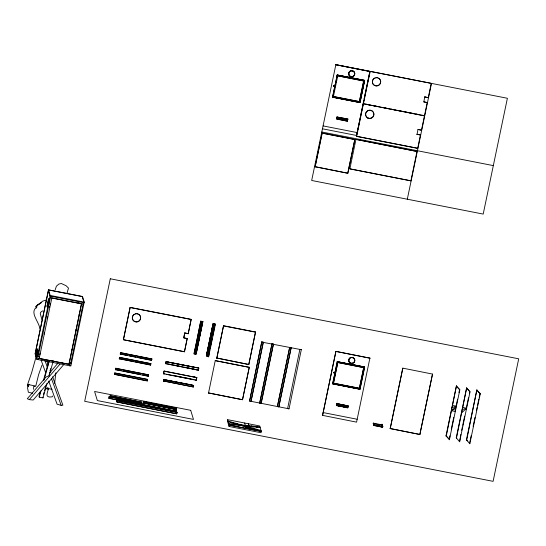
<?xml version="1.0" encoding="UTF-8"?>
<svg xmlns="http://www.w3.org/2000/svg" width="546" height="546" viewBox="0 0 546 546"><rect width="100%" height="100%" fill="white"/><g stroke="black" fill="none" stroke-linecap="round" stroke-linejoin="round"><path stroke-width="0.82" d="M37.305 352.682C37.851 346.901 35.661 356.074 37.462 350.32M36.923 351.003L37.032 350.757M37.162 350.668L37.067 351.221M36.985 350.914L36.896 352.423L37.142 350.819M36.992 352.423L36.835 351.822L37.401 351.378M33.586 389.284L33.661 387.216M36.889 353.153L37.169 350.566M36.254 356.32L36.07 356.634L35.824 355.685M37.592 349.727L37.346 348.778L37.128 349.208M37.101 351.01L37.053 351.351M36.794 352.068L36.937 351.433M47.761 305.917L47.734 306.886M37.531 349.809L37.449 350.027M37.114 351.556L36.985 352.211L37.046 350.539M54.648 383.306L55.856 372.788M35.886 355.603L35.859 355.364M37.264 350.689L36.855 353.897M36.821 352.177L37.087 351.733M37.237 351.18L37.251 351.713M37.367 351.447L37.292 350.853L36.336 355.78M37.476 349.904L37.517 350.327M37.34 351.18L37.237 351.808M35.995 355.501L35.954 354.777M36.104 354.709L36.855 354.525M37.108 351.679L37.019 352.102M49.604 306.504L49.536 307.029M446.212 436.39L456.442 385.865L446.021 435.756L449.406 439.742L459.828 389.844L456.442 385.865M456.422 438.39L466.653 387.865L456.231 437.762L459.616 441.741L470.038 391.851L466.653 387.865M47.857 305.139L47.993 304.197M50.027 304.047L50.089 303.672M36.916 352.088L36.91 351.665M38.084 350.812L37.326 350.621L36.773 353.938M35.954 355.091L37.08 349.631M37.155 349.85L36.091 354.804L36.364 355.651L37.442 350.471M47.98 304.272L48.389 302.095M37.053 353.05L37.148 349.815L37.374 350.573M37.462 350.634L37.312 351.085M37.244 351.515L37.292 351.133M48.655 302.539L48.526 302.941L48.86 301.522M82.139 310.067L82.35 308.995M37.114 349.481L35.988 354.62L37.067 355.009M48.485 289.837L35.128 353.808L36.821 359.343L70.857 366.018L84.207 302.115L82.521 296.512L48.485 289.837L50.171 295.447L36.821 359.343M35.162 353.924L48.526 289.953L82.555 296.628L82.419 297.297M37.06 351.058L37.176 350.491L37.278 350.887M48.137 303.242L48.655 300.778M38.097 356.654L50.71 296.253M37.845 359.548L38.111 358.265L70.1 364.537L69.833 365.813M39.762 354.914L40.111 353.255M44.103 334.145L44.451 332.487M47.4 318.359L47.748 316.7M39.203 358.476L51.85 297.945M71.485 351.617L71.833 349.959M75.826 330.849L76.174 329.19M79.122 315.062L79.47 313.404M81.293 304.682L81.566 303.364L69.014 364.318M39.285 358.429L68.96 364.243L81.552 303.644M70.768 363.056L83.388 302.655M109.091 396.724L141.837 403.371L109.091 396.724L108.872 398.382L117.035 399.979M108.872 398.382L109.166 396.962M114.517 374.338L114.81 372.925L147.488 379.327L147.263 380.985L114.517 374.338L146.376 380.582M115.499 369.628L115.8 368.209L148.539 374.856L148.246 376.269L115.499 369.628L121.219 370.748M109.862 397.215L110.162 395.802L141.475 402.163L110.162 395.802M114.592 374.576L114.81 372.925M115.575 369.867L115.8 368.209M109.937 397.454L110.231 396.041M119.267 358.729L119.56 357.316L150.873 363.677L150.58 365.097L119.267 358.729L133.244 361.472M120.25 354.02L120.55 352.6L151.863 358.968L151.563 360.38L120.25 354.02L127.648 355.466M119.342 358.968L119.56 357.316M120.325 354.258L120.55 352.6M188.24 333.715L191.182 319.369L130.125 307.405L123.376 339.728L184.459 351.801L187.223 338.581L183.729 337.79L184.746 332.923L188.24 333.715L184.746 332.923M123.41 339.837L130.125 307.405M116.96 399.392L116.776 401.16L116.96 399.392L176.59 411.077L176.399 412.844M117.062 401.993L117.356 400.58L176.979 412.264L176.733 413.841L117.062 401.993L176.733 413.841M117.11 402.156L117.356 400.58M141.107 403.337L141.4 401.924M147.488 379.327L147.263 380.985M148.246 376.269L148.471 374.617M150.58 365.097L150.805 363.438M151.788 358.729L151.563 360.38M143.393 401.583L143.038 403.944L143.393 401.583L176.065 407.985L176.215 408.476L176.003 409.486L145.782 403.562M143.407 405.146L143.775 402.955L176.447 409.357L176.078 411.548M163.547 373.73L164.107 371.034L196.833 377.607L196.267 380.303L163.547 373.73L164.926 373.846M165.656 363.609L166.08 361.588L198.751 367.99L198.382 370.188L165.656 363.609L198.382 370.188M163.595 373.901L164.107 371.034M165.711 363.779L166.08 361.588M163.527 380.972L163.82 379.559L193.632 385.401L193.386 386.971L163.527 380.972L193.386 386.971M163.575 381.128L163.82 379.559M165.288 379.845L192.192 385.012M187.223 338.581L183.763 337.906L184.78 333.033M184.459 351.801L187.189 338.472M188.206 333.599L191.182 319.369M175.628 410.073L175.921 408.681M176.024 411.377L176.447 409.357M176.297 412.489L176.59 411.077M176.686 413.677L176.979 412.264M196.833 340.52L193.987 353.46L194.137 353.951L195.154 354.156L196.178 354.149L202.853 321.553L200.737 321.144L196.833 340.52L197.782 340.704M194.137 353.951L200.737 321.144M195.263 353.105L201.843 321.614L202.935 321.826M195.154 354.156L201.843 321.614M196.246 352.764L202.191 324.283M196.273 353.05L202.853 321.553M193.339 386.814L193.632 385.401M196.267 380.303L196.778 377.436M198.328 370.011L198.751 367.99M213.097 323.56L206.34 355.883L207.576 356.586L208.599 356.791L215.349 324.467L215.206 323.976L213.097 323.56L206.422 356.156M207.514 356.374L214.264 324.051L213.179 323.839M207.576 356.586L214.264 324.051M209.657 350.512L208.599 356.791M210.005 348.86L212.23 338.206M212.728 335.831L214.544 327.136M214.871 325.559L215.206 323.976M208.511 393.059L215.233 360.619L249.263 367.287L242.547 399.727L208.476 392.943L242.547 399.727M216.789 358.033L223.539 325.716L255.528 331.982L248.846 364.523L216.789 358.033L248.846 364.523M216.851 358.251L223.539 325.716M227.675 419.69L227.409 420.966L229.054 426.453L261.049 432.725L261.316 431.449L259.664 425.955L227.675 419.69L229.327 425.177L229.054 426.453M248.778 364.305L255.528 331.982M242.513 399.611L249.263 367.287M261.793 341.762L249.577 401.105L251.003 401.385L263.329 342.397L261.793 341.762L249.577 401.105M263.22 342.042L251.003 401.385M259.678 402.75L272.004 343.762L273.43 344.041L261.213 403.385L259.678 402.75L261.213 403.385M259.787 403.105L272.004 343.762M261.281 402.197L273.43 344.041M315.117 166.728L322.147 133.06L354.818 139.462L347.822 173.239L315.117 166.728L347.822 173.239M315.151 166.837L322.147 133.06M334.077 85.688L333.626 86.159L334.637 85.21L333.736 85.626M334.637 85.21L335.148 85.306L337.135 74.973L364.653 80.433L360.026 102.587L332.528 97.195L334.657 86.828L334.657 87.66M332.589 96.895L332.842 96.178M335.148 85.306L335.292 84.63M337.087 76.044L337.223 75.375M364.571 80.364L337.271 75.02L332.664 97.072L359.896 102.409L364.496 80.385M333.278 97.188L337.878 75.171M337.046 116.94L336.841 117.643L337.046 116.94L347.939 119.069L347.727 119.772L337.619 117.793M347.433 121.185L347.638 120.482L336.752 118.352L336.636 118.891L347.433 121.185L336.548 119.055M289.667 347.406L277.395 406.552L278.822 406.831L291.148 347.85L289.667 347.406L277.395 406.552M291.1 347.686L278.822 406.831M301.31 349.686L289.032 408.831L287.606 408.551L299.877 349.406L301.31 349.686L261.896 342.117M359.282 102.286L363.882 80.269M360.176 101.692L364.632 80.364M347.788 173.13L354.818 139.462M363.807 100.471L356.552 135.476L322.522 128.808M364.155 98.812L369.881 71.396L335.845 64.728L369.915 71.512L356.552 135.476M417.014 151.358L410.92 180.828L349.863 168.864L355.958 139.394L417.048 151.467L355.958 139.394M420.44 134.971L416.98 134.296L420.44 134.971L417.71 148.307L356.654 136.343L370.168 71.383L431.224 83.347L428.282 97.693L424.795 96.901L428.282 97.693M335.906 351.501L322.55 415.472L335.872 351.392L369.942 358.169L335.872 351.392M334.084 372.283L333.654 372.822L333.77 372.283L335.183 371.969L337.182 361.705L364.66 367.028L337.305 361.684L332.698 383.736L359.923 389.066L364.598 367.028L337.162 361.636M364.66 367.028L360.053 389.25L332.555 383.858L334.828 373.648L333.654 372.822M333.306 383.852L337.906 361.834M337.797 362.558L333.517 383.142L359.384 388.213L363.663 367.629L337.762 362.489L363.772 367.601M336.568 404.32L336.329 405.487L347.973 407.623L336.397 405.357L336.568 404.32L337.141 404.518L336.957 405.385L347.44 407.439L347.652 406.047L336.404 403.917L347.761 406.436L347.966 405.733L347.829 406.449L337.646 404.456M336.718 404.443L336.93 403.685L348.485 406.115M336.575 405.719L336.78 405.016L347.672 407.145L347.468 407.848L336.664 405.555M336.93 404.463L337.059 404.06M336.984 405.05L337.141 404.518M347.468 407.848L347.577 407.309L336.397 405.357M347.898 407.753L348.171 406.681L347.625 406.408M359.309 388.95L363.909 366.932M322.515 415.356L356.579 422.14L369.908 358.06M417.014 134.405L417.997 129.422L421.492 130.214L417.997 129.422M423.805 101.884L427.265 102.559L423.805 101.884L424.795 96.901M421.492 130.214L427.231 102.45M407.302 199.215L431.497 83.401M373.935 424.501L373.416 424.378L373.3 423.136L381.674 424.781M373.423 423.641L373.512 423.211L373.744 425.464L382.521 427.238L383.039 426.351L382.575 426.044L381.927 427.122M373.416 424.378L373.73 423.928M373.628 424.222L374.242 424.747M373.744 425.464L373.846 424.965L382.227 426.61L374.044 424.972L373.826 424.262M382.534 427.088L373.955 425.402L374.044 424.972M390.185 428.549L402.805 368.147L432.514 374.078L419.894 434.48L390.185 428.549L419.894 434.48M390.219 428.665L402.805 368.147M419.86 434.363L432.514 374.078M449.406 439.742L449.911 435.783M451.303 429.136L453.733 417.492M455.125 410.838L457.555 399.194M458.947 392.547L459.643 389.216M460.817 434.459L459.616 441.741M461.684 430.303L462.38 426.979M462.728 425.314L464.639 416.168M466.031 409.514L468.461 397.87M469.328 393.714L469.676 392.048M466.441 439.762L476.863 389.864L480.248 393.85L469.826 443.741L466.441 439.762L467.506 440.881M466.632 440.39L476.863 389.864M469.813 442.28L471.198 435.626M473.109 426.481L475.02 417.335M476.412 410.681L477.108 407.357M477.457 405.692L478.842 399.037M479.19 397.379L480.064 393.222M48.369 302.156L48.614 301.078M50.3 304.818L50.525 303.801M41.967 365.206L38.602 374.699L35.777 386.111L28.938 384.677L27.334 385.319L31.675 372.584L36.384 355.794M48.232 305.03L48.314 304.668M36.357 355.937L36.145 356.497M48.601 301.139L48.833 300.177M37.08 355.426L36.418 355.637M40.377 391.489L39.019 396.382L39.251 397.147L42.991 397.884L47.072 383.217M43.55 380.084L48.771 361.35M39.251 397.147L41.059 390.629M44.008 380.043L49.229 361.302M43.441 394.669L44.124 392.226M44.574 390.595L45.707 386.52M50.02 371.041L50.696 368.598M49.113 375.887L52.969 362.039M36.343 355.569L37.128 355.269M48.519 388.349C47.604 392.704 44.165 398.034 52.095 396.874L52.703 396.021M39.414 328.48L39.64 327.743C38.636 321.219 29.191 312.244 36.896 306.893L36.111 308.176M55.201 289.755L56.422 286.159L58.934 284.016L61.405 283.517L66.114 285.749L68.482 288.076L66.912 293.639M49.577 306.579L49.447 306.941M48.335 303.856L48.082 304.654L48.307 304.293M28.556 385.715L27.525 387.762L28.351 392.219L32.617 393.257M336.752 118.352L347.638 120.482M347.939 119.069L336.95 117.103M347.727 119.772L336.93 117.479M336.964 404.136L337.073 403.596L347.87 405.896M381.361 425.238L382.023 424.194L382.507 424.59L382.002 425.327L373.198 423.635M28.938 384.671L27.798 386.343L28.938 384.677L27.334 385.319M57.589 363.616L49.468 373.034L49.174 375.682L46.001 377.047L27.3 398.723L29.334 399.631L33.19 400.027L63.984 364.332M29.334 399.631L60.128 363.943M455.316 411.459L451.569 410.728L456.408 406.224L452.668 405.487M461.779 412.728L466.618 408.224L462.878 407.487M42.595 310.892L40.643 312.298L40.261 313.738L41.933 319.628M39.271 304.102L37.346 305.296L42.629 301.194L46.895 299.754M41.749 302.532L37.326 305.023L35.729 306.668L37.613 305.603M451.569 410.728L455.726 408.394M48.13 387.803L46.744 388.513L47.591 388.151L46.744 388.261L52.068 389.305M451.986 407.664L456.408 406.224M462.196 409.664L466.618 408.224M374.481 424.72L373.519 424.72M48.696 302.143L48.662 301.645A4.382 0.389 -56.2 0 1 48.935 301.235M48.703 381.047L57.098 404.197L61.179 405.364L62.892 405.187L52.593 376.781M231.47 422.727L233.176 422.549M235.558 423.887L237.264 423.71M36.91 354.531L36.016 354.463M333.626 86.159L334.8 86.985M33.47 386.336L35.094 386.329M228.876 423.676L259.93 426.829M229.088 424.385L260.149 427.552M348.819 73.15L348.648 73.116A3.133 3.085 -16.7 0 1 348.833 72.543M337.155 75.041L364.653 80.433M363.738 80.938L337.735 75.826L363.643 81.013L359.357 101.549L333.49 96.478M333.408 96.587L359.405 101.679M360.026 102.587L332.528 97.195M365.922 104.197L370.106 105.016M371.778 105.344L378.474 106.654M382.65 107.473L389.346 108.784M391.018 109.111L395.202 109.93M396.874 110.258L403.562 111.568M405.234 111.896L414.434 113.698M416.107 114.032L417.779 114.36M421.962 115.179L424.508 115.779L363.452 103.815M323.123 125.914L357.159 132.582M321.799 131.995L493.325 165.609M322.181 133.169L354.852 139.571M49.065 290.765L48.382 290.629L50.034 296.116L84.064 302.784L82.651 298.082M130.16 307.521L191.216 319.485M223.607 325.935L255.596 332.2M200.887 321.635L201.911 321.833M214.332 324.269L215.349 324.467M50.171 295.447L84.207 302.115M69.949 301.269L71.581 301.59M78.119 302.866L79.75 303.187M50.416 297.666L83.088 304.067M51.904 298.027L81.579 303.842M194.69 353.603L196.178 354.149M124.208 339.892L184.425 351.692M333.435 383.244L359.439 388.342M249.297 367.403L215.233 360.619M332.534 383.79L360.053 389.25M169.908 362.462L195.693 367.533M120.618 352.846L151.863 358.968M166.134 361.759L198.805 368.168M129.293 355.787L135.872 357.077M137.517 357.398L150.669 359.978M168.714 364.073L172.045 364.721M173.703 365.028L180.357 366.352M184.514 367.151L194.499 369.123M119.635 357.555L150.873 363.677M134.889 361.793L150.512 364.851M336.316 403.562L347.952 405.842M336.404 404.129L347.679 406.142M164.162 371.205L196.833 377.607M172.42 375.314L174.085 375.655M175.744 375.962L182.405 377.286M184.063 377.593L190.725 378.917M193.352 379.422L166.339 374.276M196.219 380.132L194.738 379.688M115.868 368.454L148.539 374.856M36.37 353.173L37.148 353.371L36.439 353.276L35.777 350.962M36.671 354.013L37.415 356.518L39.524 356.934L39.414 356.579M122.857 371.068L140.82 374.59M142.458 374.911L148.178 376.03M163.868 379.716L193.68 385.558M37.428 356.449L39.537 356.866M69.349 362.708L71.465 363.117M69.335 362.776L71.444 363.186M323.157 412.578L357.186 419.246M52.436 360.899L54.088 361.22M60.681 362.51L62.333 362.837M114.885 373.164L147.556 379.566M251.017 401.317L289.032 408.831M143.543 402.074L176.215 408.476M176.495 409.527L143.775 402.955M109.616 398.3L176.692 411.431M117.404 400.737L177.027 412.421M245.993 427.62L249.734 428.357M229.293 425.075L261.281 431.34M229.327 425.177L261.316 431.449M36.923 354.122L36.705 353.726M373.635 424.358L374.153 424.57M228.098 421.103L261.022 430.473M228.317 421.833L261.241 431.203M46.021 388.527L48.355 389.428M255.139 426.337L257.173 427.252M251.283 425.948L253.317 426.856M477.054 390.499L480.248 393.85M466.844 388.493L470.038 391.851M456.633 386.493L459.828 389.844M446.021 435.756L449.215 439.114M46.881 361.002L48.307 364.946M50.307 370.468L50.88 372.051M44.888 360.394L47.461 367.506M51.467 378.549L61.179 405.364M41.1 360.06L45.714 372.802M424.426 115.868L363.418 103.706M417.71 148.307L356.654 136.343M410.92 180.828L349.863 168.864M469.635 443.113L469.826 443.741M382.507 424.59L381.934 425.293L382.521 427.238M373.3 423.136L373.955 425.402M248.348 423.737L250 429.231M244.608 423.007L246.253 428.494M212.66 325.648L206.538 354.941M197.324 367.711L195.796 367.444M196.901 369.731L195.543 369.465M195.352 377.156L193.987 376.89M168.946 362.285L167.513 361.868M166.967 371.73L165.54 371.314M175.013 409.077L173.655 408.811M146.635 403.651L145.202 403.235M42.759 397.113L42.991 397.884M378.378 78.044A4.177 4.115 -16.7 0 1 379.62 84.453A4.177 4.115 -16.7 0 1 373.02 84.029A4.177 4.115 -16.7 0 1 375.198 77.839M376.269 77.628A4.177 4.115 -16.7 0 1 377.354 77.696M354.784 73.116A3.133 3.085 -16.7 0 1 354.777 74.317M354.593 74.898A3.133 3.085 -16.7 0 1 354.299 75.437M353.904 75.901A3.133 3.085 -16.7 0 1 352.3 76.747M351.078 76.747A3.133 3.085 -16.7 0 1 348.641 74.324M349.126 72.004A3.133 3.085 -16.7 0 1 351.126 70.693M352.347 70.687A3.133 3.085 -16.7 0 1 353.938 71.533M354.327 72.004A3.133 3.085 -16.7 0 1 354.613 72.536M137.305 313.718A4.177 4.115 -16.7 0 1 140.192 319.574A4.177 4.115 -16.7 0 1 133.688 320.857A4.177 4.115 -16.7 0 1 134.173 314.332M135.155 313.861A4.177 4.115 -16.7 0 1 136.22 313.65M354.811 359.78A3.133 3.085 -16.7 0 1 354.804 360.981M354.62 361.561A3.133 3.085 -16.7 0 1 354.327 362.094M353.938 362.564A3.133 3.085 -16.7 0 1 348.86 359.2M349.153 358.667A3.133 3.085 -16.7 0 1 351.153 357.357M352.375 357.35A3.133 3.085 -16.7 0 1 353.972 358.196M354.354 358.667A3.133 3.085 -16.7 0 1 354.641 359.2M47.065 305.869L47.133 306.791L48.662 298.635L47.065 305.869M37.381 351.726L37.408 351.74M110.285 278.781L84.691 401.303L493.099 481.34L518.7 358.811L110.285 278.781M335.865 64.66L311.67 180.473L483.196 214.087L507.391 98.273L335.865 64.66M190.704 410.312L94.581 391.475L97.352 400.58L193.475 419.417L190.704 410.312M367.84 117.956A4.177 4.115 -16.7 0 0 373.873 113.984A4.177 4.115 -16.7 0 0 367.424 110.838A4.177 4.115 -16.7 0 0 367.84 117.956M367.874 118.066A4.177 4.115 -16.7 0 0 373.908 114.1A4.177 4.115 -16.7 0 0 367.458 110.954A4.177 4.115 -16.7 0 0 367.874 118.066M374.672 85.545A4.177 4.115 -16.7 0 0 380.705 81.579A4.177 4.115 -16.7 0 0 374.249 78.426A4.177 4.115 -16.7 0 0 374.672 85.545M350.744 76.481A2.955 2.914 -16.7 0 0 354.613 73.15A2.955 2.914 -16.7 0 0 349.781 71.526A2.955 2.914 -16.7 0 0 350.744 76.481M350.764 76.563A2.955 2.914 -16.7 0 0 354.634 73.225A2.955 2.914 -16.7 0 0 349.802 71.608A2.955 2.914 -16.7 0 0 350.764 76.563M134.623 321.567A4.177 4.115 -16.7 0 0 140.663 317.601A4.177 4.115 -16.7 0 0 134.207 314.448A4.177 4.115 -16.7 0 0 134.623 321.567M350.771 363.145A2.955 2.914 -16.7 0 0 354.641 359.814A2.955 2.914 -16.7 0 0 349.809 358.19A2.955 2.914 -16.7 0 0 350.771 363.145M350.798 363.227A2.955 2.914 -16.7 0 0 354.668 359.889A2.955 2.914 -16.7 0 0 349.836 358.272A2.955 2.914 -16.7 0 0 350.798 363.227"/></g></svg>
